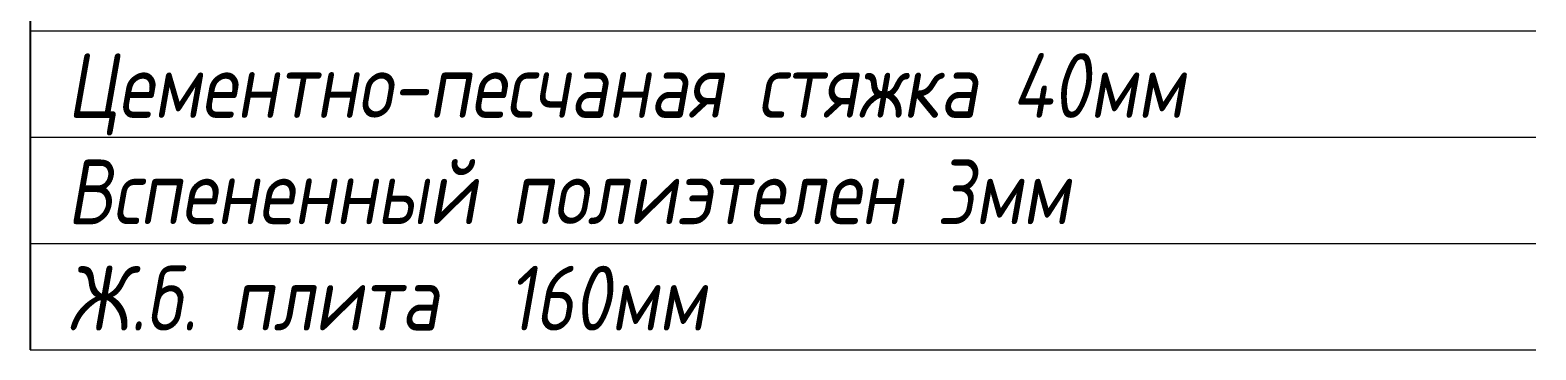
# Model space of a CAD drawing. Header units: millimetres. Extents: x -257254 to 390979, y -202328 to 355504.
# Drawn here: x 136967 to 145104, y 39079 to 40809 of the extents above; entities that cross this region are included whole.
import ezdxf
from ezdxf.enums import TextEntityAlignment as Align

# ---------------------------------------------------------------- set-up
doc = ezdxf.new("R2010")
doc.units = ezdxf.units.MM
doc.layers.add('RAZMER', color=250, linetype='Continuous', lineweight=13)
doc.layers.add('ВЫНОСКИ_Р_СТ', color=130, linetype='Continuous')
doc.styles.add('SIMPLEX', font='simplex.shx', dxfattribs={"width": 0.8, "oblique": 10})

msp = doc.modelspace()

# ---------------------------------------------------------------- linework, layer by layer
at = {"layer": 'RAZMER', "color": 0}
for p, q in [((136966.92752, 40804.10383), (145103.59039, 40804.10383)), ((136966.92752, 40229.10383), (145103.59039, 40229.10383)), ((136966.92752, 39654.10383), (145103.59039, 39654.10383)), ((136966.92752, 39079.10383), (145103.59039, 39079.10383))]:
    msp.add_line(p, q, dxfattribs=at)
at = {"layer": 'ВЫНОСКИ_Р_СТ', "color": 0}
msp.add_line((136966.92752, 44353.89698), (136966.92752, 39079.10383), dxfattribs=at)

# ---------------------------------------------------------------- texts
at = {"layer": 'RAZMER', "color": 0, "style": 'SIMPLEX', "oblique": 10, "width": 0.8}
for s, p in [('Цементно-песчаная стяжка 40мм', (137166.92752, 40229.10383)), ('Вспененный полиэтелен 3мм', (137166.92752, 39654.10383)), ('Ж.б. плита  160мм', (137166.92752, 39079.10383))]:
    msp.add_text(s, height=350, dxfattribs=at).set_placement(p, align=Align.BOTTOM_LEFT)

doc.saveas('drawing.dxf')
